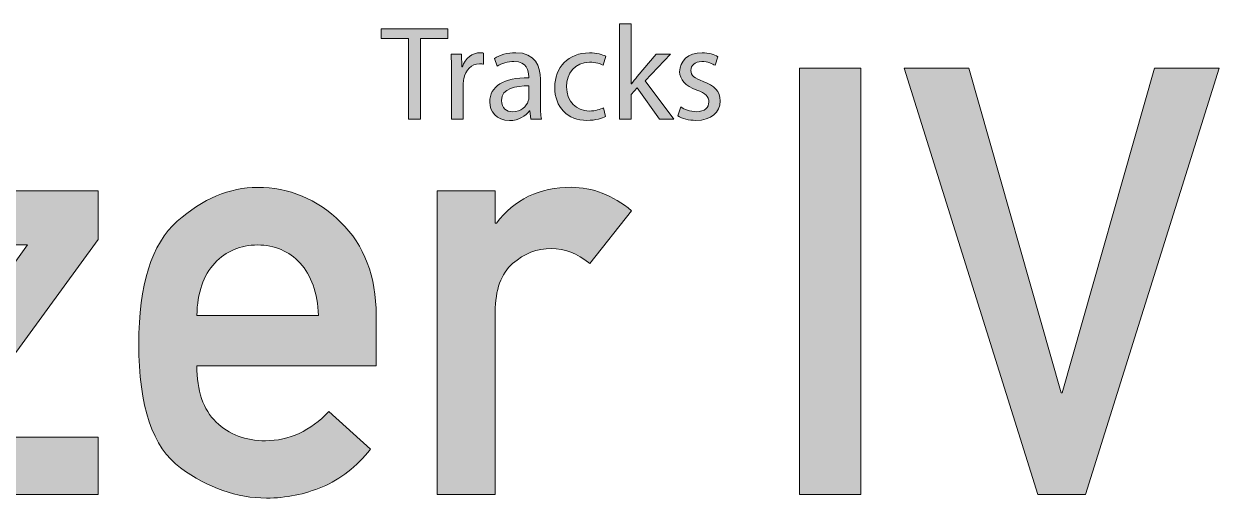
# Model space of a CAD drawing. Header units: inches. Extents: x 247 to 2765, y -1897 to -1110.
# Drawn here: x 1592.45 to 1630.19, y -1125.11 to -1110.14 of the extents above; entities that cross this region are included whole.
import ezdxf

# ---------------------------------------------------------------- set-up
doc = ezdxf.new("R2010")
doc.units = ezdxf.units.IN
doc.header["$MEASUREMENT"] = 0
doc.layers.add('Layer 1', color=7, linetype='Continuous')

# ---------------------------------------------------------------- blocks, each defined once
blk = doc.blocks.new('block 145')
at = {"layer": 'Layer 1', "true_color": 0x020302}
h = blk.add_hatch(color=98, dxfattribs=at)
h.dxf.hatch_style = 2
h.paths.add_polyline_path([(1616.943, -1125), (1616.943, -1111.544), (1618.881, -1111.544), (1618.881, -1125)])
h = blk.add_hatch(color=98, dxfattribs=at)
h.dxf.hatch_style = 2
h.paths.add_polyline_path([(1624.467, -1125), (1620.249, -1111.544), (1622.292, -1111.544), (1625.202, -1121.786), (1625.239, -1121.786), (1628.15, -1111.544), (1630.193, -1111.544), (1625.975, -1125)])
h = blk.add_hatch(color=98, dxfattribs=at)
h.dxf.hatch_style = 2
edge = h.paths.add_edge_path()
edge.add_spline(control_points=[(1603.572, -1120.938), (1603.572, -1120.938), (1597.907, -1120.938), (1597.907, -1120.938), (1597.907, -1121.726), (1598.111, -1122.317), (1598.517, -1122.711), (1598.922, -1123.104), (1599.442, -1123.302), (1600.073, -1123.302), (1600.828, -1123.302), (1601.492, -1122.994), (1602.072, -1122.378), (1602.072, -1122.378), (1603.396, -1123.57), (1603.396, -1123.57), (1602.947, -1124.123), (1602.439, -1124.519), (1601.875, -1124.757), (1601.31, -1124.993), (1600.721, -1125.112), (1600.108, -1125.112), (1599.173, -1125.112), (1598.266, -1124.794), (1597.39, -1124.156), (1596.513, -1123.519), (1596.074, -1122.215), (1596.074, -1120.244), (1596.074, -1118.379), (1596.479, -1117.089), (1597.288, -1116.374), (1598.097, -1115.66), (1598.943, -1115.303), (1599.825, -1115.303), (1600.825, -1115.303), (1601.699, -1115.667), (1602.448, -1116.398), (1603.196, -1117.129), (1603.571, -1118.111), (1603.571, -1119.349), (1603.571, -1119.349), (1603.572, -1120.938), (1603.572, -1120.938), (1603.572, -1120.938), (1603.572, -1120.938), (1603.572, -1120.938)], knot_values=[0, 0, 0, 0, 1, 1, 1, 2, 2, 2, 3, 3, 3, 4, 4, 4, 5, 5, 5, 6, 6, 6, 7, 7, 7, 8, 8, 8, 9, 9, 9, 10, 10, 10, 11, 11, 11, 12, 12, 12, 13, 13, 13, 14, 14, 14, 15, 15, 15, 15], degree=3, periodic=1)
edge = h.paths.add_edge_path()
edge.add_spline(control_points=[(1597.908, -1119.349), (1597.908, -1119.349), (1601.749, -1119.349), (1601.749, -1119.349), (1601.72, -1118.629), (1601.526, -1118.077), (1601.169, -1117.695), (1600.813, -1117.313), (1600.367, -1117.121), (1599.828, -1117.121), (1599.284, -1117.121), (1598.833, -1117.313), (1598.473, -1117.695), (1598.114, -1118.076), (1597.926, -1118.629), (1597.908, -1119.349)], knot_values=[0, 0, 0, 0, 1, 1, 1, 2, 2, 2, 3, 3, 3, 4, 4, 4, 5, 5, 5, 5], degree=3, periodic=1)
h = blk.add_hatch(color=98, dxfattribs=at)
h.dxf.hatch_style = 2
edge = h.paths.add_edge_path()
edge.add_spline(control_points=[(1605.501, -1125), (1605.501, -1125), (1605.501, -1115.413), (1605.501, -1115.413), (1605.501, -1115.413), (1607.333, -1115.413), (1607.333, -1115.413), (1607.333, -1115.413), (1607.333, -1116.438), (1607.333, -1116.438), (1607.333, -1116.438), (1607.368, -1116.438), (1607.368, -1116.438), (1607.934, -1115.681), (1608.725, -1115.301), (1609.736, -1115.301), (1610.402, -1115.301), (1611.037, -1115.546), (1611.638, -1116.041), (1611.638, -1116.041), (1610.315, -1117.704), (1610.315, -1117.704), (1609.917, -1117.389), (1609.514, -1117.232), (1609.105, -1117.232), (1608.654, -1117.232), (1608.246, -1117.392), (1607.881, -1117.708), (1607.516, -1118.025), (1607.332, -1118.535), (1607.332, -1119.237), (1607.332, -1119.237), (1607.332, -1125), (1607.332, -1125), (1607.332, -1125), (1605.501, -1125), (1605.501, -1125), (1605.501, -1125), (1605.501, -1125), (1605.501, -1125)], knot_values=[0, 0, 0, 0, 1, 1, 1, 2, 2, 2, 3, 3, 3, 4, 4, 4, 5, 5, 5, 6, 6, 6, 7, 7, 7, 8, 8, 8, 9, 9, 9, 10, 10, 10, 11, 11, 11, 12, 12, 12, 13, 13, 13, 13], degree=3, periodic=1)
h = blk.add_hatch(color=98, dxfattribs=at)
h.dxf.hatch_style = 2
h.paths.add_polyline_path([(1588, -1125), (1588, -1123.478), (1592.559, -1117.122), (1588.255, -1117.122), (1588.255, -1115.413), (1594.787, -1115.413), (1594.787, -1116.947), (1590.228, -1123.19), (1594.787, -1123.19), (1594.787, -1125.001), (1588.002, -1125.001), (1588.002, -1125)])
at = {"layer": 'Layer 1', "lineweight": 0}
for points in [[(1616.943, -1125), (1616.943, -1111.544), (1618.881, -1111.544), (1618.881, -1125), (1616.943, -1125)], [(1624.467, -1125), (1620.249, -1111.544), (1622.292, -1111.544), (1625.202, -1121.786), (1625.239, -1121.786), (1628.15, -1111.544), (1630.193, -1111.544), (1625.975, -1125), (1624.467, -1125)], [(1588, -1125), (1588, -1123.478), (1592.559, -1117.122), (1588.255, -1117.122), (1588.255, -1115.413), (1594.787, -1115.413), (1594.787, -1116.947), (1590.228, -1123.19), (1594.787, -1123.19), (1594.787, -1125.001), (1588.002, -1125.001), (1588.002, -1125), (1588, -1125), (1588, -1125)]]:
    blk.add_lwpolyline(points, dxfattribs=at)
for points, knots in [([(1603.572, -1120.938), (1603.572, -1120.938), (1597.907, -1120.938), (1597.907, -1120.938), (1597.907, -1121.726), (1598.111, -1122.317), (1598.517, -1122.711), (1598.922, -1123.104), (1599.442, -1123.302), (1600.073, -1123.302), (1600.828, -1123.302), (1601.492, -1122.994), (1602.072, -1122.378), (1602.072, -1122.378), (1603.396, -1123.57), (1603.396, -1123.57), (1602.947, -1124.123), (1602.439, -1124.519), (1601.875, -1124.757), (1601.31, -1124.993), (1600.721, -1125.112), (1600.108, -1125.112), (1599.173, -1125.112), (1598.266, -1124.794), (1597.39, -1124.156), (1596.513, -1123.519), (1596.074, -1122.215), (1596.074, -1120.244), (1596.074, -1118.379), (1596.479, -1117.089), (1597.288, -1116.374), (1598.097, -1115.66), (1598.943, -1115.303), (1599.825, -1115.303), (1600.825, -1115.303), (1601.699, -1115.667), (1602.448, -1116.398), (1603.196, -1117.129), (1603.571, -1118.111), (1603.571, -1119.349), (1603.571, -1119.349), (1603.572, -1120.938), (1603.572, -1120.938), (1603.572, -1120.938), (1603.572, -1120.938), (1603.572, -1120.938)], [0, 0, 0, 0, 1, 1, 1, 2, 2, 2, 3, 3, 3, 4, 4, 4, 5, 5, 5, 6, 6, 6, 7, 7, 7, 8, 8, 8, 9, 9, 9, 10, 10, 10, 11, 11, 11, 12, 12, 12, 13, 13, 13, 14, 14, 14, 15, 15, 15, 15]), ([(1605.501, -1125), (1605.501, -1125), (1605.501, -1115.413), (1605.501, -1115.413), (1605.501, -1115.413), (1607.333, -1115.413), (1607.333, -1115.413), (1607.333, -1115.413), (1607.333, -1116.438), (1607.333, -1116.438), (1607.333, -1116.438), (1607.368, -1116.438), (1607.368, -1116.438), (1607.934, -1115.681), (1608.725, -1115.301), (1609.736, -1115.301), (1610.402, -1115.301), (1611.037, -1115.546), (1611.638, -1116.041), (1611.638, -1116.041), (1610.315, -1117.704), (1610.315, -1117.704), (1609.917, -1117.389), (1609.514, -1117.232), (1609.105, -1117.232), (1608.654, -1117.232), (1608.246, -1117.392), (1607.881, -1117.708), (1607.516, -1118.025), (1607.332, -1118.535), (1607.332, -1119.237), (1607.332, -1119.237), (1607.332, -1125), (1607.332, -1125), (1607.332, -1125), (1605.501, -1125), (1605.501, -1125), (1605.501, -1125), (1605.501, -1125), (1605.501, -1125)], [0, 0, 0, 0, 1, 1, 1, 2, 2, 2, 3, 3, 3, 4, 4, 4, 5, 5, 5, 6, 6, 6, 7, 7, 7, 8, 8, 8, 9, 9, 9, 10, 10, 10, 11, 11, 11, 12, 12, 12, 13, 13, 13, 13]), ([(1597.908, -1119.349), (1597.908, -1119.349), (1601.749, -1119.349), (1601.749, -1119.349), (1601.72, -1118.629), (1601.526, -1118.077), (1601.169, -1117.695), (1600.813, -1117.313), (1600.367, -1117.121), (1599.828, -1117.121), (1599.284, -1117.121), (1598.833, -1117.313), (1598.473, -1117.695), (1598.114, -1118.076), (1597.926, -1118.629), (1597.908, -1119.349)], [0, 0, 0, 0, 1, 1, 1, 2, 2, 2, 3, 3, 3, 4, 4, 4, 5, 5, 5, 5])]:
    blk.add_open_spline(points, degree=3, knots=knots, dxfattribs=at)
blk = doc.blocks.new('block 151')
at = {"layer": 'Layer 1', "true_color": 0x010101}
h = blk.add_hatch(color=18, dxfattribs=at)
h.dxf.hatch_style = 2
h.paths.add_polyline_path([(1604.595, -1110.607), (1603.728, -1110.607), (1603.728, -1110.295), (1605.839, -1110.295), (1605.839, -1110.607), (1604.967, -1110.607), (1604.967, -1113.146), (1604.595, -1113.146), (1604.595, -1110.607)])
h = blk.add_hatch(color=18, dxfattribs=at)
h.dxf.hatch_style = 2
edge = h.paths.add_edge_path()
edge.add_spline(control_points=[(1611.623, -1112.038), (1611.623, -1112.038), (1611.632, -1112.038), (1611.632, -1112.038), (1611.682, -1111.966), (1611.754, -1111.877), (1611.813, -1111.805), (1611.813, -1111.805), (1612.414, -1111.098), (1612.414, -1111.098), (1612.414, -1111.098), (1612.862, -1111.098), (1612.862, -1111.098), (1612.862, -1111.098), (1612.072, -1111.94), (1612.072, -1111.94), (1612.072, -1111.94), (1612.973, -1113.146), (1612.973, -1113.146), (1612.973, -1113.146), (1612.52, -1113.146), (1612.52, -1113.146), (1612.52, -1113.146), (1611.814, -1112.165), (1611.814, -1112.165), (1611.814, -1112.165), (1611.623, -1112.376), (1611.623, -1112.376), (1611.623, -1112.376), (1611.623, -1113.147), (1611.623, -1113.147), (1611.623, -1113.147), (1611.255, -1113.147), (1611.255, -1113.147), (1611.255, -1113.147), (1611.255, -1110.142), (1611.255, -1110.142), (1611.255, -1110.142), (1611.623, -1110.142), (1611.623, -1110.142), (1611.623, -1110.142), (1611.623, -1112.038), (1611.623, -1112.038), (1611.623, -1112.038), (1611.623, -1112.038), (1611.623, -1112.038)], knot_values=[0, 0, 0, 0, 1, 1, 1, 2, 2, 2, 3, 3, 3, 4, 4, 4, 5, 5, 5, 6, 6, 6, 7, 7, 7, 8, 8, 8, 9, 9, 9, 10, 10, 10, 11, 11, 11, 12, 12, 12, 13, 13, 13, 14, 14, 14, 15, 15, 15, 15], degree=3, periodic=1)
h = blk.add_hatch(color=18, dxfattribs=at)
h.dxf.hatch_style = 2
edge = h.paths.add_edge_path()
edge.add_spline(control_points=[(1605.954, -1111.737), (1605.954, -1111.496), (1605.95, -1111.289), (1605.937, -1111.098), (1605.937, -1111.098), (1606.263, -1111.098), (1606.263, -1111.098), (1606.263, -1111.098), (1606.276, -1111.5), (1606.276, -1111.5), (1606.276, -1111.5), (1606.293, -1111.5), (1606.293, -1111.5), (1606.386, -1111.225), (1606.61, -1111.052), (1606.86, -1111.052), (1606.902, -1111.052), (1606.932, -1111.056), (1606.965, -1111.064), (1606.965, -1111.064), (1606.965, -1111.416), (1606.965, -1111.416), (1606.928, -1111.407), (1606.889, -1111.403), (1606.839, -1111.403), (1606.577, -1111.403), (1606.39, -1111.602), (1606.34, -1111.881), (1606.331, -1111.932), (1606.322, -1111.991), (1606.322, -1112.054), (1606.322, -1112.054), (1606.322, -1113.146), (1606.322, -1113.146), (1606.322, -1113.146), (1605.954, -1113.146), (1605.954, -1113.146), (1605.954, -1113.146), (1605.954, -1111.737), (1605.954, -1111.737), (1605.954, -1111.737), (1605.954, -1111.737), (1605.954, -1111.737)], knot_values=[0, 0, 0, 0, 1, 1, 1, 2, 2, 2, 3, 3, 3, 4, 4, 4, 5, 5, 5, 6, 6, 6, 7, 7, 7, 8, 8, 8, 9, 9, 9, 10, 10, 10, 11, 11, 11, 12, 12, 12, 13, 13, 13, 14, 14, 14, 14], degree=3, periodic=1)
h = blk.add_hatch(color=18, dxfattribs=at)
h.dxf.hatch_style = 2
edge = h.paths.add_edge_path()
edge.add_spline(control_points=[(1608.451, -1113.146), (1608.451, -1113.146), (1608.422, -1112.888), (1608.422, -1112.888), (1608.422, -1112.888), (1608.409, -1112.888), (1608.409, -1112.888), (1608.295, -1113.049), (1608.075, -1113.193), (1607.783, -1113.193), (1607.368, -1113.193), (1607.157, -1112.901), (1607.157, -1112.605), (1607.157, -1112.11), (1607.597, -1111.839), (1608.388, -1111.843), (1608.388, -1111.843), (1608.388, -1111.801), (1608.388, -1111.801), (1608.388, -1111.632), (1608.342, -1111.327), (1607.923, -1111.327), (1607.732, -1111.327), (1607.534, -1111.386), (1607.39, -1111.479), (1607.39, -1111.479), (1607.305, -1111.234), (1607.305, -1111.234), (1607.474, -1111.124), (1607.72, -1111.052), (1607.978, -1111.052), (1608.604, -1111.052), (1608.756, -1111.479), (1608.756, -1111.89), (1608.756, -1111.89), (1608.756, -1112.656), (1608.756, -1112.656), (1608.756, -1112.833), (1608.765, -1113.007), (1608.79, -1113.147), (1608.79, -1113.147), (1608.451, -1113.147), (1608.451, -1113.147), (1608.451, -1113.147), (1608.451, -1113.146), (1608.451, -1113.146)], knot_values=[0, 0, 0, 0, 1, 1, 1, 2, 2, 2, 3, 3, 3, 4, 4, 4, 5, 5, 5, 6, 6, 6, 7, 7, 7, 8, 8, 8, 9, 9, 9, 10, 10, 10, 11, 11, 11, 12, 12, 12, 13, 13, 13, 14, 14, 14, 15, 15, 15, 15], degree=3, periodic=1)
edge = h.paths.add_edge_path()
edge.add_spline(control_points=[(1608.396, -1112.101), (1607.99, -1112.093), (1607.529, -1112.165), (1607.529, -1112.562), (1607.529, -1112.803), (1607.69, -1112.918), (1607.88, -1112.918), (1608.147, -1112.918), (1608.316, -1112.749), (1608.375, -1112.575), (1608.388, -1112.537), (1608.396, -1112.494), (1608.396, -1112.456), (1608.396, -1112.456), (1608.396, -1112.101), (1608.396, -1112.101)], knot_values=[0, 0, 0, 0, 1, 1, 1, 2, 2, 2, 3, 3, 3, 4, 4, 4, 5, 5, 5, 5], degree=3, periodic=1)
h = blk.add_hatch(color=18, dxfattribs=at)
h.dxf.hatch_style = 2
edge = h.paths.add_edge_path()
edge.add_spline(control_points=[(1610.818, -1113.07), (1610.72, -1113.121), (1610.505, -1113.189), (1610.229, -1113.189), (1609.612, -1113.189), (1609.21, -1112.769), (1609.21, -1112.143), (1609.21, -1111.513), (1609.641, -1111.056), (1610.31, -1111.056), (1610.53, -1111.056), (1610.724, -1111.111), (1610.826, -1111.162), (1610.826, -1111.162), (1610.741, -1111.449), (1610.741, -1111.449), (1610.653, -1111.398), (1610.513, -1111.352), (1610.31, -1111.352), (1609.84, -1111.352), (1609.586, -1111.699), (1609.586, -1112.126), (1609.586, -1112.6), (1609.891, -1112.892), (1610.297, -1112.892), (1610.509, -1112.892), (1610.648, -1112.837), (1610.754, -1112.791), (1610.754, -1112.791), (1610.818, -1113.07), (1610.818, -1113.07)], knot_values=[0, 0, 0, 0, 1, 1, 1, 2, 2, 2, 3, 3, 3, 4, 4, 4, 5, 5, 5, 6, 6, 6, 7, 7, 7, 8, 8, 8, 9, 9, 9, 10, 10, 10, 10], degree=3, periodic=1)
h = blk.add_hatch(color=18, dxfattribs=at)
h.dxf.hatch_style = 2
edge = h.paths.add_edge_path()
edge.add_spline(control_points=[(1613.189, -1112.765), (1613.299, -1112.837), (1613.494, -1112.913), (1613.68, -1112.913), (1613.951, -1112.913), (1614.078, -1112.778), (1614.078, -1112.609), (1614.078, -1112.431), (1613.972, -1112.333), (1613.697, -1112.232), (1613.329, -1112.101), (1613.156, -1111.898), (1613.156, -1111.652), (1613.156, -1111.323), (1613.422, -1111.052), (1613.862, -1111.052), (1614.07, -1111.052), (1614.252, -1111.11), (1614.366, -1111.178), (1614.366, -1111.178), (1614.273, -1111.449), (1614.273, -1111.449), (1614.192, -1111.398), (1614.044, -1111.331), (1613.854, -1111.331), (1613.634, -1111.331), (1613.511, -1111.458), (1613.511, -1111.61), (1613.511, -1111.78), (1613.634, -1111.856), (1613.9, -1111.957), (1614.256, -1112.093), (1614.437, -1112.27), (1614.437, -1112.575), (1614.437, -1112.935), (1614.158, -1113.189), (1613.671, -1113.189), (1613.447, -1113.189), (1613.24, -1113.133), (1613.096, -1113.049), (1613.096, -1113.049), (1613.189, -1112.765), (1613.189, -1112.765)], knot_values=[0, 0, 0, 0, 1, 1, 1, 2, 2, 2, 3, 3, 3, 4, 4, 4, 5, 5, 5, 6, 6, 6, 7, 7, 7, 8, 8, 8, 9, 9, 9, 10, 10, 10, 11, 11, 11, 12, 12, 12, 13, 13, 13, 14, 14, 14, 14], degree=3, periodic=1)
at = {"layer": 'Layer 1', "lineweight": 0}
blk.add_lwpolyline([(1604.595, -1110.607), (1603.728, -1110.607), (1603.728, -1110.295), (1605.839, -1110.295), (1605.839, -1110.607), (1604.967, -1110.607), (1604.967, -1113.146), (1604.595, -1113.146), (1604.595, -1110.607), (1604.595, -1110.607)], dxfattribs=at)
for points, knots in [([(1611.623, -1112.038), (1611.623, -1112.038), (1611.632, -1112.038), (1611.632, -1112.038), (1611.682, -1111.966), (1611.754, -1111.877), (1611.813, -1111.805), (1611.813, -1111.805), (1612.414, -1111.098), (1612.414, -1111.098), (1612.414, -1111.098), (1612.862, -1111.098), (1612.862, -1111.098), (1612.862, -1111.098), (1612.072, -1111.94), (1612.072, -1111.94), (1612.072, -1111.94), (1612.973, -1113.146), (1612.973, -1113.146), (1612.973, -1113.146), (1612.52, -1113.146), (1612.52, -1113.146), (1612.52, -1113.146), (1611.814, -1112.165), (1611.814, -1112.165), (1611.814, -1112.165), (1611.623, -1112.376), (1611.623, -1112.376), (1611.623, -1112.376), (1611.623, -1113.147), (1611.623, -1113.147), (1611.623, -1113.147), (1611.255, -1113.147), (1611.255, -1113.147), (1611.255, -1113.147), (1611.255, -1110.142), (1611.255, -1110.142), (1611.255, -1110.142), (1611.623, -1110.142), (1611.623, -1110.142), (1611.623, -1110.142), (1611.623, -1112.038), (1611.623, -1112.038), (1611.623, -1112.038), (1611.623, -1112.038), (1611.623, -1112.038)], [0, 0, 0, 0, 1, 1, 1, 2, 2, 2, 3, 3, 3, 4, 4, 4, 5, 5, 5, 6, 6, 6, 7, 7, 7, 8, 8, 8, 9, 9, 9, 10, 10, 10, 11, 11, 11, 12, 12, 12, 13, 13, 13, 14, 14, 14, 15, 15, 15, 15]), ([(1605.954, -1111.737), (1605.954, -1111.496), (1605.95, -1111.289), (1605.937, -1111.098), (1605.937, -1111.098), (1606.263, -1111.098), (1606.263, -1111.098), (1606.263, -1111.098), (1606.276, -1111.5), (1606.276, -1111.5), (1606.276, -1111.5), (1606.293, -1111.5), (1606.293, -1111.5), (1606.386, -1111.225), (1606.61, -1111.052), (1606.86, -1111.052), (1606.902, -1111.052), (1606.932, -1111.056), (1606.965, -1111.064), (1606.965, -1111.064), (1606.965, -1111.416), (1606.965, -1111.416), (1606.928, -1111.407), (1606.889, -1111.403), (1606.839, -1111.403), (1606.577, -1111.403), (1606.39, -1111.602), (1606.34, -1111.881), (1606.331, -1111.932), (1606.322, -1111.991), (1606.322, -1112.054), (1606.322, -1112.054), (1606.322, -1113.146), (1606.322, -1113.146), (1606.322, -1113.146), (1605.954, -1113.146), (1605.954, -1113.146), (1605.954, -1113.146), (1605.954, -1111.737), (1605.954, -1111.737), (1605.954, -1111.737), (1605.954, -1111.737), (1605.954, -1111.737)], [0, 0, 0, 0, 1, 1, 1, 2, 2, 2, 3, 3, 3, 4, 4, 4, 5, 5, 5, 6, 6, 6, 7, 7, 7, 8, 8, 8, 9, 9, 9, 10, 10, 10, 11, 11, 11, 12, 12, 12, 13, 13, 13, 14, 14, 14, 14]), ([(1608.451, -1113.146), (1608.451, -1113.146), (1608.422, -1112.888), (1608.422, -1112.888), (1608.422, -1112.888), (1608.409, -1112.888), (1608.409, -1112.888), (1608.295, -1113.049), (1608.075, -1113.193), (1607.783, -1113.193), (1607.368, -1113.193), (1607.157, -1112.901), (1607.157, -1112.605), (1607.157, -1112.11), (1607.597, -1111.839), (1608.388, -1111.843), (1608.388, -1111.843), (1608.388, -1111.801), (1608.388, -1111.801), (1608.388, -1111.632), (1608.342, -1111.327), (1607.923, -1111.327), (1607.732, -1111.327), (1607.534, -1111.386), (1607.39, -1111.479), (1607.39, -1111.479), (1607.305, -1111.234), (1607.305, -1111.234), (1607.474, -1111.124), (1607.72, -1111.052), (1607.978, -1111.052), (1608.604, -1111.052), (1608.756, -1111.479), (1608.756, -1111.89), (1608.756, -1111.89), (1608.756, -1112.656), (1608.756, -1112.656), (1608.756, -1112.833), (1608.765, -1113.007), (1608.79, -1113.147), (1608.79, -1113.147), (1608.451, -1113.147), (1608.451, -1113.147), (1608.451, -1113.147), (1608.451, -1113.146), (1608.451, -1113.146)], [0, 0, 0, 0, 1, 1, 1, 2, 2, 2, 3, 3, 3, 4, 4, 4, 5, 5, 5, 6, 6, 6, 7, 7, 7, 8, 8, 8, 9, 9, 9, 10, 10, 10, 11, 11, 11, 12, 12, 12, 13, 13, 13, 14, 14, 14, 15, 15, 15, 15]), ([(1610.818, -1113.07), (1610.72, -1113.121), (1610.505, -1113.189), (1610.229, -1113.189), (1609.612, -1113.189), (1609.21, -1112.769), (1609.21, -1112.143), (1609.21, -1111.513), (1609.641, -1111.056), (1610.31, -1111.056), (1610.53, -1111.056), (1610.724, -1111.111), (1610.826, -1111.162), (1610.826, -1111.162), (1610.741, -1111.449), (1610.741, -1111.449), (1610.653, -1111.398), (1610.513, -1111.352), (1610.31, -1111.352), (1609.84, -1111.352), (1609.586, -1111.699), (1609.586, -1112.126), (1609.586, -1112.6), (1609.891, -1112.892), (1610.297, -1112.892), (1610.509, -1112.892), (1610.648, -1112.837), (1610.754, -1112.791), (1610.754, -1112.791), (1610.818, -1113.07), (1610.818, -1113.07)], [0, 0, 0, 0, 1, 1, 1, 2, 2, 2, 3, 3, 3, 4, 4, 4, 5, 5, 5, 6, 6, 6, 7, 7, 7, 8, 8, 8, 9, 9, 9, 10, 10, 10, 10]), ([(1613.189, -1112.765), (1613.299, -1112.837), (1613.494, -1112.913), (1613.68, -1112.913), (1613.951, -1112.913), (1614.078, -1112.778), (1614.078, -1112.609), (1614.078, -1112.431), (1613.972, -1112.333), (1613.697, -1112.232), (1613.329, -1112.101), (1613.156, -1111.898), (1613.156, -1111.652), (1613.156, -1111.323), (1613.422, -1111.052), (1613.862, -1111.052), (1614.07, -1111.052), (1614.252, -1111.11), (1614.366, -1111.178), (1614.366, -1111.178), (1614.273, -1111.449), (1614.273, -1111.449), (1614.192, -1111.398), (1614.044, -1111.331), (1613.854, -1111.331), (1613.634, -1111.331), (1613.511, -1111.458), (1613.511, -1111.61), (1613.511, -1111.78), (1613.634, -1111.856), (1613.9, -1111.957), (1614.256, -1112.093), (1614.437, -1112.27), (1614.437, -1112.575), (1614.437, -1112.935), (1614.158, -1113.189), (1613.671, -1113.189), (1613.447, -1113.189), (1613.24, -1113.133), (1613.096, -1113.049), (1613.096, -1113.049), (1613.189, -1112.765), (1613.189, -1112.765)], [0, 0, 0, 0, 1, 1, 1, 2, 2, 2, 3, 3, 3, 4, 4, 4, 5, 5, 5, 6, 6, 6, 7, 7, 7, 8, 8, 8, 9, 9, 9, 10, 10, 10, 11, 11, 11, 12, 12, 12, 13, 13, 13, 14, 14, 14, 14]), ([(1608.396, -1112.101), (1607.99, -1112.093), (1607.529, -1112.165), (1607.529, -1112.562), (1607.529, -1112.803), (1607.69, -1112.918), (1607.88, -1112.918), (1608.147, -1112.918), (1608.316, -1112.749), (1608.375, -1112.575), (1608.388, -1112.537), (1608.396, -1112.494), (1608.396, -1112.456), (1608.396, -1112.456), (1608.396, -1112.101), (1608.396, -1112.101)], [0, 0, 0, 0, 1, 1, 1, 2, 2, 2, 3, 3, 3, 4, 4, 4, 5, 5, 5, 5])]:
    blk.add_open_spline(points, degree=3, knots=knots, dxfattribs=at)
blk = doc.blocks.new('block 143')
at = {"layer": 'Layer 1'}
for name in ['block 151', 'block 145']:
    blk.add_blockref(name, (0, 0), dxfattribs=at)

msp = doc.modelspace()

# ---------------------------------------------------------------- block references
at = {"layer": 'Layer 1'}
msp.add_blockref('block 143', (0, 0), dxfattribs=at)

doc.saveas('drawing.dxf')
